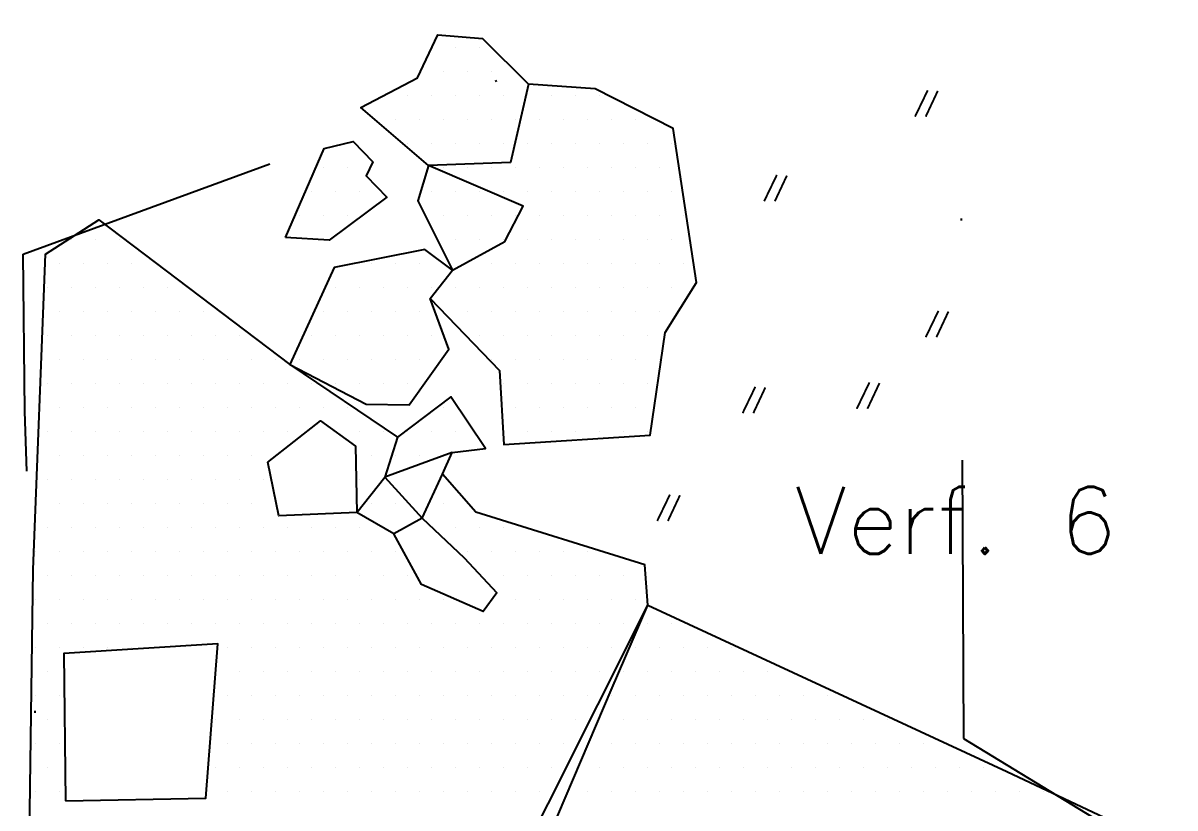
# Model space of a CAD drawing. Header units: metres. Extents: x 374 to 625, y -2083 to -1670.
# Drawn here: x 374.3 to 434.4, y -1853.4 to -1812.5 of the extents above; entities that cross this region are included whole.
import ezdxf

# ---------------------------------------------------------------- set-up
doc = ezdxf.new("R2010")
doc.units = ezdxf.units.M
doc.header["$LTSCALE"] = 25
doc.header["$MEASUREMENT"] = 0
doc.linetypes.add('STRICHPUNKTX2', pattern=[2, 1, -0.5, 0, -0.5])
doc.layers.get('0').update_dxf_attribs({"linetype": 'CONTINUOUS'})
for name, color, linetype in [('BEFUNDSCHRAFF', 1, 'CONTINUOUS'), ('FEUER', 1, 'CONTINUOUS'), ('GRABUNGSGRENZE', 3, 'STRICHPUNKTX2'), ('STEINE', 4, 'CONTINUOUS'), ('STEINESCHRAFF', 4, 'CONTINUOUS')]:
    doc.layers.add(name, color=color, linetype=linetype)
doc.styles.get("Standard").update_dxf_attribs({"font": 'txt.shx'})

# ---------------------------------------------------------------- blocks, each defined once
blk = doc.blocks.new('HK')
at = {"layer": 'FEUER', "const_width": 0.1}
for points in [[(-0.662, -1.372), (0, 0)], [(0.523, -0.033), (-0.105, -1.372)]]:
    blk.add_lwpolyline(points, dxfattribs=at)
blk = doc.blocks.new('*X6')
at = {"color": 0}
for p, q in [((396.875, -1813.75), (396.875, -1813.75)), ((398.125, -1813.75), (398.125, -1813.75)), ((396.25, -1815), (396.25, -1815)), ((397.5, -1815), (397.5, -1815)), ((398.75, -1815), (398.75, -1815)), ((400, -1815), (400, -1815)), ((394.375, -1816.25), (394.375, -1816.25)), ((395.625, -1816.25), (395.625, -1816.25)), ((396.875, -1816.25), (396.875, -1816.25)), ((398.125, -1816.25), (398.125, -1816.25)), ((399.375, -1816.25), (399.375, -1816.25)), ((400.625, -1816.25), (400.625, -1816.25)), ((401.875, -1816.25), (401.875, -1816.25)), ((403.125, -1816.25), (403.125, -1816.25)), ((404.375, -1816.25), (404.375, -1816.25)), ((393.75, -1817.5), (393.75, -1817.5)), ((395, -1817.5), (395, -1817.5)), ((396.25, -1817.5), (396.25, -1817.5)), ((397.5, -1817.5), (397.5, -1817.5)), ((398.75, -1817.5), (398.75, -1817.5)), ((400, -1817.5), (400, -1817.5)), ((401.25, -1817.5), (401.25, -1817.5)), ((402.5, -1817.5), (402.5, -1817.5)), ((403.75, -1817.5), (403.75, -1817.5)), ((405, -1817.5), (405, -1817.5)), ((406.25, -1817.5), (406.25, -1817.5)), ((394.375, -1818.75), (394.375, -1818.75)), ((395.625, -1818.75), (395.625, -1818.75)), ((396.875, -1818.75), (396.875, -1818.75)), ((398.125, -1818.75), (398.125, -1818.75)), ((399.375, -1818.75), (399.375, -1818.75)), ((400.625, -1818.75), (400.625, -1818.75)), ((401.875, -1818.75), (401.875, -1818.75)), ((403.125, -1818.75), (403.125, -1818.75)), ((404.375, -1818.75), (404.375, -1818.75)), ((405.625, -1818.75), (405.625, -1818.75)), ((406.875, -1818.75), (406.875, -1818.75)), ((408.125, -1818.75), (408.125, -1818.75)), ((390, -1820), (390, -1820)), ((391.25, -1820), (391.25, -1820)), ((396.25, -1820), (396.25, -1820)), ((397.5, -1820), (397.5, -1820)), ((398.75, -1820), (398.75, -1820)), ((400, -1820), (400, -1820)), ((401.25, -1820), (401.25, -1820)), ((402.5, -1820), (402.5, -1820)), ((403.75, -1820), (403.75, -1820)), ((405, -1820), (405, -1820)), ((406.25, -1820), (406.25, -1820)), ((407.5, -1820), (407.5, -1820)), ((389.375, -1821.25), (389.375, -1821.25)), ((390.625, -1821.25), (390.625, -1821.25)), ((391.875, -1821.25), (391.875, -1821.25)), ((395.625, -1821.25), (395.625, -1821.25)), ((396.875, -1821.25), (396.875, -1821.25)), ((398.125, -1821.25), (398.125, -1821.25)), ((399.375, -1821.25), (399.375, -1821.25)), ((400.625, -1821.25), (400.625, -1821.25)), ((401.875, -1821.25), (401.875, -1821.25)), ((403.125, -1821.25), (403.125, -1821.25)), ((404.375, -1821.25), (404.375, -1821.25)), ((405.625, -1821.25), (405.625, -1821.25)), ((406.875, -1821.25), (406.875, -1821.25)), ((408.125, -1821.25), (408.125, -1821.25)), ((388.75, -1822.5), (388.75, -1822.5)), ((390, -1822.5), (390, -1822.5)), ((391.25, -1822.5), (391.25, -1822.5)), ((396.25, -1822.5), (396.25, -1822.5)), ((397.5, -1822.5), (397.5, -1822.5)), ((398.75, -1822.5), (398.75, -1822.5)), ((400, -1822.5), (400, -1822.5)), ((401.25, -1822.5), (401.25, -1822.5)), ((402.5, -1822.5), (402.5, -1822.5)), ((403.75, -1822.5), (403.75, -1822.5)), ((405, -1822.5), (405, -1822.5)), ((406.25, -1822.5), (406.25, -1822.5)), ((407.5, -1822.5), (407.5, -1822.5)), ((408.75, -1822.5), (408.75, -1822.5)), ((376.875, -1823.75), (376.875, -1823.75)), ((378.125, -1823.75), (378.125, -1823.75)), ((379.375, -1823.75), (379.375, -1823.75)), ((396.875, -1823.75), (396.875, -1823.75)), ((398.125, -1823.75), (398.125, -1823.75)), ((399.375, -1823.75), (399.375, -1823.75)), ((400.625, -1823.75), (400.625, -1823.75)), ((401.875, -1823.75), (401.875, -1823.75)), ((403.125, -1823.75), (403.125, -1823.75)), ((404.375, -1823.75), (404.375, -1823.75)), ((405.625, -1823.75), (405.625, -1823.75)), ((406.875, -1823.75), (406.875, -1823.75)), ((408.125, -1823.75), (408.125, -1823.75)), ((376.25, -1825), (376.25, -1825)), ((377.5, -1825), (377.5, -1825)), ((378.75, -1825), (378.75, -1825)), ((380, -1825), (380, -1825)), ((381.25, -1825), (381.25, -1825)), ((392.5, -1825), (392.5, -1825)), ((393.75, -1825), (393.75, -1825)), ((395, -1825), (395, -1825)), ((397.5, -1825), (397.5, -1825)), ((398.75, -1825), (398.75, -1825)), ((400, -1825), (400, -1825)), ((401.25, -1825), (401.25, -1825)), ((402.5, -1825), (402.5, -1825)), ((403.75, -1825), (403.75, -1825)), ((405, -1825), (405, -1825)), ((406.25, -1825), (406.25, -1825)), ((407.5, -1825), (407.5, -1825)), ((408.75, -1825), (408.75, -1825)), ((375.625, -1826.25), (375.625, -1826.25)), ((376.875, -1826.25), (376.875, -1826.25)), ((378.125, -1826.25), (378.125, -1826.25)), ((379.375, -1826.25), (379.375, -1826.25)), ((380.625, -1826.25), (380.625, -1826.25)), ((381.875, -1826.25), (381.875, -1826.25)), ((390.625, -1826.25), (390.625, -1826.25)), ((391.875, -1826.25), (391.875, -1826.25)), ((393.125, -1826.25), (393.125, -1826.25)), ((394.375, -1826.25), (394.375, -1826.25)), ((395.625, -1826.25), (395.625, -1826.25)), ((396.875, -1826.25), (396.875, -1826.25)), ((398.125, -1826.25), (398.125, -1826.25)), ((399.375, -1826.25), (399.375, -1826.25)), ((400.625, -1826.25), (400.625, -1826.25)), ((401.875, -1826.25), (401.875, -1826.25)), ((403.125, -1826.25), (403.125, -1826.25)), ((404.375, -1826.25), (404.375, -1826.25)), ((405.625, -1826.25), (405.625, -1826.25)), ((406.875, -1826.25), (406.875, -1826.25)), ((408.125, -1826.25), (408.125, -1826.25)), ((376.25, -1827.5), (376.25, -1827.5)), ((377.5, -1827.5), (377.5, -1827.5)), ((378.75, -1827.5), (378.75, -1827.5)), ((380, -1827.5), (380, -1827.5)), ((381.25, -1827.5), (381.25, -1827.5)), ((382.5, -1827.5), (382.5, -1827.5)), ((383.75, -1827.5), (383.75, -1827.5)), ((390, -1827.5), (390, -1827.5)), ((391.25, -1827.5), (391.25, -1827.5)), ((392.5, -1827.5), (392.5, -1827.5)), ((393.75, -1827.5), (393.75, -1827.5)), ((395, -1827.5), (395, -1827.5)), ((396.25, -1827.5), (396.25, -1827.5)), ((397.5, -1827.5), (397.5, -1827.5)), ((398.75, -1827.5), (398.75, -1827.5)), ((400, -1827.5), (400, -1827.5)), ((401.25, -1827.5), (401.25, -1827.5)), ((402.5, -1827.5), (402.5, -1827.5)), ((403.75, -1827.5), (403.75, -1827.5)), ((405, -1827.5), (405, -1827.5)), ((406.25, -1827.5), (406.25, -1827.5)), ((407.5, -1827.5), (407.5, -1827.5)), ((375.625, -1828.75), (375.625, -1828.75)), ((376.875, -1828.75), (376.875, -1828.75)), ((378.125, -1828.75), (378.125, -1828.75)), ((379.375, -1828.75), (379.375, -1828.75)), ((380.625, -1828.75), (380.625, -1828.75)), ((381.875, -1828.75), (381.875, -1828.75)), ((383.125, -1828.75), (383.125, -1828.75)), ((384.375, -1828.75), (384.375, -1828.75)), ((385.625, -1828.75), (385.625, -1828.75)), ((389.375, -1828.75), (389.375, -1828.75)), ((390.625, -1828.75), (390.625, -1828.75)), ((391.875, -1828.75), (391.875, -1828.75)), ((393.125, -1828.75), (393.125, -1828.75)), ((394.375, -1828.75), (394.375, -1828.75)), ((395.625, -1828.75), (395.625, -1828.75)), ((398.125, -1828.75), (398.125, -1828.75)), ((399.375, -1828.75), (399.375, -1828.75)), ((400.625, -1828.75), (400.625, -1828.75)), ((401.875, -1828.75), (401.875, -1828.75)), ((403.125, -1828.75), (403.125, -1828.75)), ((404.375, -1828.75), (404.375, -1828.75)), ((405.625, -1828.75), (405.625, -1828.75)), ((406.875, -1828.75), (406.875, -1828.75)), ((376.25, -1830), (376.25, -1830)), ((377.5, -1830), (377.5, -1830)), ((378.75, -1830), (378.75, -1830)), ((380, -1830), (380, -1830)), ((381.25, -1830), (381.25, -1830)), ((382.5, -1830), (382.5, -1830)), ((383.75, -1830), (383.75, -1830)), ((385, -1830), (385, -1830)), ((386.25, -1830), (386.25, -1830)), ((387.5, -1830), (387.5, -1830)), ((388.75, -1830), (388.75, -1830)), ((390, -1830), (390, -1830)), ((391.25, -1830), (391.25, -1830)), ((392.5, -1830), (392.5, -1830)), ((393.75, -1830), (393.75, -1830)), ((395, -1830), (395, -1830)), ((398.75, -1830), (398.75, -1830)), ((400, -1830), (400, -1830)), ((401.25, -1830), (401.25, -1830)), ((402.5, -1830), (402.5, -1830)), ((403.75, -1830), (403.75, -1830)), ((405, -1830), (405, -1830)), ((406.25, -1830), (406.25, -1830)), ((407.5, -1830), (407.5, -1830)), ((375.625, -1831.25), (375.625, -1831.25)), ((376.875, -1831.25), (376.875, -1831.25)), ((378.125, -1831.25), (378.125, -1831.25)), ((379.375, -1831.25), (379.375, -1831.25)), ((380.625, -1831.25), (380.625, -1831.25)), ((381.875, -1831.25), (381.875, -1831.25)), ((383.125, -1831.25), (383.125, -1831.25)), ((384.375, -1831.25), (384.375, -1831.25)), ((385.625, -1831.25), (385.625, -1831.25)), ((386.875, -1831.25), (386.875, -1831.25)), ((388.125, -1831.25), (388.125, -1831.25)), ((389.375, -1831.25), (389.375, -1831.25)), ((390.625, -1831.25), (390.625, -1831.25)), ((391.875, -1831.25), (391.875, -1831.25)), ((393.125, -1831.25), (393.125, -1831.25)), ((394.375, -1831.25), (394.375, -1831.25)), ((399.375, -1831.25), (399.375, -1831.25)), ((400.625, -1831.25), (400.625, -1831.25)), ((401.875, -1831.25), (401.875, -1831.25)), ((403.125, -1831.25), (403.125, -1831.25)), ((404.375, -1831.25), (404.375, -1831.25)), ((405.625, -1831.25), (405.625, -1831.25)), ((406.875, -1831.25), (406.875, -1831.25)), ((376.25, -1832.5), (376.25, -1832.5)), ((377.5, -1832.5), (377.5, -1832.5)), ((378.75, -1832.5), (378.75, -1832.5)), ((380, -1832.5), (380, -1832.5)), ((381.25, -1832.5), (381.25, -1832.5)), ((382.5, -1832.5), (382.5, -1832.5)), ((383.75, -1832.5), (383.75, -1832.5)), ((385, -1832.5), (385, -1832.5)), ((386.25, -1832.5), (386.25, -1832.5)), ((387.5, -1832.5), (387.5, -1832.5)), ((388.75, -1832.5), (388.75, -1832.5)), ((390, -1832.5), (390, -1832.5)), ((391.25, -1832.5), (391.25, -1832.5)), ((396.25, -1832.5), (396.25, -1832.5)), ((400, -1832.5), (400, -1832.5)), ((401.25, -1832.5), (401.25, -1832.5)), ((402.5, -1832.5), (402.5, -1832.5)), ((403.75, -1832.5), (403.75, -1832.5)), ((405, -1832.5), (405, -1832.5)), ((406.25, -1832.5), (406.25, -1832.5)), ((375.625, -1833.75), (375.625, -1833.75)), ((376.875, -1833.75), (376.875, -1833.75)), ((378.125, -1833.75), (378.125, -1833.75)), ((379.375, -1833.75), (379.375, -1833.75)), ((380.625, -1833.75), (380.625, -1833.75)), ((381.875, -1833.75), (381.875, -1833.75)), ((383.125, -1833.75), (383.125, -1833.75)), ((384.375, -1833.75), (384.375, -1833.75)), ((385.625, -1833.75), (385.625, -1833.75)), ((386.875, -1833.75), (386.875, -1833.75)), ((388.125, -1833.75), (388.125, -1833.75)), ((390.625, -1833.75), (390.625, -1833.75)), ((391.875, -1833.75), (391.875, -1833.75)), ((393.125, -1833.75), (393.125, -1833.75)), ((394.375, -1833.75), (394.375, -1833.75)), ((395.625, -1833.75), (395.625, -1833.75)), ((396.875, -1833.75), (396.875, -1833.75)), ((399.375, -1833.75), (399.375, -1833.75)), ((400.625, -1833.75), (400.625, -1833.75)), ((401.875, -1833.75), (401.875, -1833.75)), ((403.125, -1833.75), (403.125, -1833.75)), ((404.375, -1833.75), (404.375, -1833.75)), ((405.625, -1833.75), (405.625, -1833.75)), ((406.875, -1833.75), (406.875, -1833.75)), ((376.25, -1835), (376.25, -1835)), ((377.5, -1835), (377.5, -1835)), ((378.75, -1835), (378.75, -1835)), ((380, -1835), (380, -1835)), ((381.25, -1835), (381.25, -1835)), ((382.5, -1835), (382.5, -1835)), ((383.75, -1835), (383.75, -1835)), ((385, -1835), (385, -1835)), ((386.25, -1835), (386.25, -1835)), ((387.5, -1835), (387.5, -1835)), ((392.5, -1835), (392.5, -1835)), ((393.75, -1835), (393.75, -1835)), ((395, -1835), (395, -1835)), ((396.25, -1835), (396.25, -1835)), ((375.625, -1836.25), (375.625, -1836.25)), ((376.875, -1836.25), (376.875, -1836.25)), ((378.125, -1836.25), (378.125, -1836.25)), ((379.375, -1836.25), (379.375, -1836.25)), ((380.625, -1836.25), (380.625, -1836.25)), ((381.875, -1836.25), (381.875, -1836.25)), ((383.125, -1836.25), (383.125, -1836.25)), ((384.375, -1836.25), (384.375, -1836.25)), ((385.625, -1836.25), (385.625, -1836.25)), ((386.875, -1836.25), (386.875, -1836.25)), ((391.875, -1836.25), (391.875, -1836.25)), ((393.125, -1836.25), (393.125, -1836.25)), ((375, -1837.5), (375, -1837.5)), ((376.25, -1837.5), (376.25, -1837.5)), ((377.5, -1837.5), (377.5, -1837.5)), ((378.75, -1837.5), (378.75, -1837.5)), ((380, -1837.5), (380, -1837.5)), ((381.25, -1837.5), (381.25, -1837.5)), ((382.5, -1837.5), (382.5, -1837.5)), ((383.75, -1837.5), (383.75, -1837.5)), ((385, -1837.5), (385, -1837.5)), ((386.25, -1837.5), (386.25, -1837.5)), ((387.5, -1837.5), (387.5, -1837.5)), ((392.5, -1837.5), (392.5, -1837.5)), ((393.75, -1837.5), (393.75, -1837.5)), ((396.25, -1837.5), (396.25, -1837.5)), ((397.5, -1837.5), (397.5, -1837.5)), ((375.625, -1838.75), (375.625, -1838.75)), ((376.875, -1838.75), (376.875, -1838.75)), ((378.125, -1838.75), (378.125, -1838.75)), ((379.375, -1838.75), (379.375, -1838.75)), ((380.625, -1838.75), (380.625, -1838.75)), ((381.875, -1838.75), (381.875, -1838.75)), ((383.125, -1838.75), (383.125, -1838.75)), ((384.375, -1838.75), (384.375, -1838.75)), ((385.625, -1838.75), (385.625, -1838.75)), ((386.875, -1838.75), (386.875, -1838.75)), ((388.125, -1838.75), (388.125, -1838.75)), ((389.375, -1838.75), (389.375, -1838.75)), ((390.625, -1838.75), (390.625, -1838.75)), ((391.875, -1838.75), (391.875, -1838.75)), ((393.125, -1838.75), (393.125, -1838.75)), ((396.875, -1838.75), (396.875, -1838.75)), ((398.125, -1838.75), (398.125, -1838.75)), ((399.375, -1838.75), (399.375, -1838.75)), ((375, -1840), (375, -1840)), ((376.25, -1840), (376.25, -1840)), ((377.5, -1840), (377.5, -1840)), ((378.75, -1840), (378.75, -1840)), ((380, -1840), (380, -1840)), ((381.25, -1840), (381.25, -1840)), ((382.5, -1840), (382.5, -1840)), ((383.75, -1840), (383.75, -1840)), ((385, -1840), (385, -1840)), ((386.25, -1840), (386.25, -1840)), ((387.5, -1840), (387.5, -1840)), ((388.75, -1840), (388.75, -1840)), ((390, -1840), (390, -1840)), ((391.25, -1840), (391.25, -1840)), ((392.5, -1840), (392.5, -1840)), ((393.75, -1840), (393.75, -1840)), ((397.5, -1840), (397.5, -1840)), ((398.75, -1840), (398.75, -1840)), ((400, -1840), (400, -1840)), ((401.25, -1840), (401.25, -1840)), ((402.5, -1840), (402.5, -1840)), ((403.75, -1840), (403.75, -1840)), ((375.625, -1841.25), (375.625, -1841.25)), ((376.875, -1841.25), (376.875, -1841.25)), ((378.125, -1841.25), (378.125, -1841.25)), ((379.375, -1841.25), (379.375, -1841.25)), ((380.625, -1841.25), (380.625, -1841.25)), ((381.875, -1841.25), (381.875, -1841.25)), ((383.125, -1841.25), (383.125, -1841.25)), ((384.375, -1841.25), (384.375, -1841.25)), ((385.625, -1841.25), (385.625, -1841.25)), ((386.875, -1841.25), (386.875, -1841.25)), ((388.125, -1841.25), (388.125, -1841.25)), ((389.375, -1841.25), (389.375, -1841.25)), ((390.625, -1841.25), (390.625, -1841.25)), ((391.875, -1841.25), (391.875, -1841.25)), ((393.125, -1841.25), (393.125, -1841.25)), ((394.375, -1841.25), (394.375, -1841.25)), ((399.375, -1841.25), (399.375, -1841.25)), ((400.625, -1841.25), (400.625, -1841.25)), ((401.875, -1841.25), (401.875, -1841.25)), ((403.125, -1841.25), (403.125, -1841.25)), ((404.375, -1841.25), (404.375, -1841.25)), ((405.625, -1841.25), (405.625, -1841.25)), ((375, -1842.5), (375, -1842.5)), ((376.25, -1842.5), (376.25, -1842.5)), ((377.5, -1842.5), (377.5, -1842.5)), ((378.75, -1842.5), (378.75, -1842.5)), ((380, -1842.5), (380, -1842.5)), ((381.25, -1842.5), (381.25, -1842.5)), ((382.5, -1842.5), (382.5, -1842.5)), ((383.75, -1842.5), (383.75, -1842.5)), ((385, -1842.5), (385, -1842.5)), ((386.25, -1842.5), (386.25, -1842.5)), ((387.5, -1842.5), (387.5, -1842.5)), ((388.75, -1842.5), (388.75, -1842.5)), ((390, -1842.5), (390, -1842.5)), ((391.25, -1842.5), (391.25, -1842.5)), ((392.5, -1842.5), (392.5, -1842.5)), ((393.75, -1842.5), (393.75, -1842.5)), ((395, -1842.5), (395, -1842.5)), ((396.25, -1842.5), (396.25, -1842.5)), ((400, -1842.5), (400, -1842.5)), ((401.25, -1842.5), (401.25, -1842.5)), ((402.5, -1842.5), (402.5, -1842.5)), ((403.75, -1842.5), (403.75, -1842.5)), ((405, -1842.5), (405, -1842.5)), ((406.25, -1842.5), (406.25, -1842.5)), ((375.625, -1843.75), (375.625, -1843.75)), ((376.875, -1843.75), (376.875, -1843.75)), ((378.125, -1843.75), (378.125, -1843.75)), ((379.375, -1843.75), (379.375, -1843.75)), ((380.625, -1843.75), (380.625, -1843.75)), ((381.875, -1843.75), (381.875, -1843.75)), ((383.125, -1843.75), (383.125, -1843.75)), ((384.375, -1843.75), (384.375, -1843.75)), ((385.625, -1843.75), (385.625, -1843.75)), ((386.875, -1843.75), (386.875, -1843.75)), ((388.125, -1843.75), (388.125, -1843.75)), ((389.375, -1843.75), (389.375, -1843.75)), ((390.625, -1843.75), (390.625, -1843.75)), ((391.875, -1843.75), (391.875, -1843.75)), ((393.125, -1843.75), (393.125, -1843.75)), ((394.375, -1843.75), (394.375, -1843.75)), ((395.625, -1843.75), (395.625, -1843.75)), ((396.875, -1843.75), (396.875, -1843.75)), ((398.125, -1843.75), (398.125, -1843.75)), ((399.375, -1843.75), (399.375, -1843.75)), ((400.625, -1843.75), (400.625, -1843.75)), ((401.875, -1843.75), (401.875, -1843.75)), ((403.125, -1843.75), (403.125, -1843.75)), ((404.375, -1843.75), (404.375, -1843.75)), ((405.625, -1843.75), (405.625, -1843.75)), ((406.875, -1843.75), (406.875, -1843.75)), ((408.125, -1843.75), (408.125, -1843.75)), ((375, -1845), (375, -1845)), ((376.25, -1845), (376.25, -1845)), ((377.5, -1845), (377.5, -1845)), ((378.75, -1845), (378.75, -1845)), ((380, -1845), (380, -1845)), ((381.25, -1845), (381.25, -1845)), ((385, -1845), (385, -1845)), ((386.25, -1845), (386.25, -1845)), ((387.5, -1845), (387.5, -1845)), ((388.75, -1845), (388.75, -1845)), ((390, -1845), (390, -1845)), ((391.25, -1845), (391.25, -1845)), ((392.5, -1845), (392.5, -1845)), ((393.75, -1845), (393.75, -1845)), ((395, -1845), (395, -1845)), ((396.25, -1845), (396.25, -1845)), ((397.5, -1845), (397.5, -1845)), ((398.75, -1845), (398.75, -1845)), ((400, -1845), (400, -1845)), ((401.25, -1845), (401.25, -1845)), ((402.5, -1845), (402.5, -1845)), ((403.75, -1845), (403.75, -1845)), ((405, -1845), (405, -1845)), ((406.25, -1845), (406.25, -1845)), ((407.5, -1845), (407.5, -1845)), ((408.75, -1845), (408.75, -1845)), ((410, -1845), (410, -1845)), ((411.25, -1845), (411.25, -1845)), ((375.625, -1846.25), (375.625, -1846.25)), ((384.375, -1846.25), (384.375, -1846.25)), ((385.625, -1846.25), (385.625, -1846.25)), ((386.875, -1846.25), (386.875, -1846.25)), ((388.125, -1846.25), (388.125, -1846.25)), ((389.375, -1846.25), (389.375, -1846.25)), ((390.625, -1846.25), (390.625, -1846.25)), ((391.875, -1846.25), (391.875, -1846.25)), ((393.125, -1846.25), (393.125, -1846.25)), ((394.375, -1846.25), (394.375, -1846.25)), ((395.625, -1846.25), (395.625, -1846.25)), ((396.875, -1846.25), (396.875, -1846.25)), ((398.125, -1846.25), (398.125, -1846.25)), ((399.375, -1846.25), (399.375, -1846.25)), ((400.625, -1846.25), (400.625, -1846.25)), ((401.875, -1846.25), (401.875, -1846.25)), ((403.125, -1846.25), (403.125, -1846.25)), ((404.375, -1846.25), (404.375, -1846.25)), ((405.625, -1846.25), (405.625, -1846.25)), ((406.875, -1846.25), (406.875, -1846.25)), ((408.125, -1846.25), (408.125, -1846.25)), ((409.375, -1846.25), (409.375, -1846.25)), ((410.625, -1846.25), (410.625, -1846.25)), ((411.875, -1846.25), (411.875, -1846.25)), ((413.125, -1846.25), (413.125, -1846.25)), ((375, -1847.5), (375, -1847.5)), ((376.25, -1847.5), (376.25, -1847.5)), ((385, -1847.5), (385, -1847.5)), ((386.25, -1847.5), (386.25, -1847.5)), ((387.5, -1847.5), (387.5, -1847.5)), ((388.75, -1847.5), (388.75, -1847.5)), ((390, -1847.5), (390, -1847.5)), ((391.25, -1847.5), (391.25, -1847.5)), ((392.5, -1847.5), (392.5, -1847.5)), ((393.75, -1847.5), (393.75, -1847.5)), ((395, -1847.5), (395, -1847.5)), ((396.25, -1847.5), (396.25, -1847.5)), ((397.5, -1847.5), (397.5, -1847.5)), ((398.75, -1847.5), (398.75, -1847.5)), ((400, -1847.5), (400, -1847.5)), ((401.25, -1847.5), (401.25, -1847.5)), ((402.5, -1847.5), (402.5, -1847.5)), ((403.75, -1847.5), (403.75, -1847.5)), ((405, -1847.5), (405, -1847.5)), ((406.25, -1847.5), (406.25, -1847.5)), ((407.5, -1847.5), (407.5, -1847.5)), ((408.75, -1847.5), (408.75, -1847.5)), ((410, -1847.5), (410, -1847.5)), ((411.25, -1847.5), (411.25, -1847.5)), ((412.5, -1847.5), (412.5, -1847.5)), ((413.75, -1847.5), (413.75, -1847.5)), ((415, -1847.5), (415, -1847.5)), ((416.25, -1847.5), (416.25, -1847.5)), ((375.625, -1848.75), (375.625, -1848.75)), ((384.375, -1848.75), (384.375, -1848.75)), ((385.625, -1848.75), (385.625, -1848.75)), ((386.875, -1848.75), (386.875, -1848.75)), ((388.125, -1848.75), (388.125, -1848.75)), ((389.375, -1848.75), (389.375, -1848.75)), ((390.625, -1848.75), (390.625, -1848.75)), ((391.875, -1848.75), (391.875, -1848.75)), ((393.125, -1848.75), (393.125, -1848.75)), ((394.375, -1848.75), (394.375, -1848.75)), ((395.625, -1848.75), (395.625, -1848.75)), ((396.875, -1848.75), (396.875, -1848.75)), ((398.125, -1848.75), (398.125, -1848.75)), ((399.375, -1848.75), (399.375, -1848.75)), ((400.625, -1848.75), (400.625, -1848.75)), ((401.875, -1848.75), (401.875, -1848.75)), ((403.125, -1848.75), (403.125, -1848.75)), ((404.375, -1848.75), (404.375, -1848.75)), ((405.625, -1848.75), (405.625, -1848.75)), ((406.875, -1848.75), (406.875, -1848.75)), ((408.125, -1848.75), (408.125, -1848.75)), ((409.375, -1848.75), (409.375, -1848.75)), ((410.625, -1848.75), (410.625, -1848.75)), ((411.875, -1848.75), (411.875, -1848.75)), ((413.125, -1848.75), (413.125, -1848.75)), ((414.375, -1848.75), (414.375, -1848.75)), ((415.625, -1848.75), (415.625, -1848.75)), ((416.875, -1848.75), (416.875, -1848.75)), ((418.125, -1848.75), (418.125, -1848.75)), ((419.375, -1848.75), (419.375, -1848.75)), ((375, -1850), (375, -1850)), ((376.25, -1850), (376.25, -1850)), ((385, -1850), (385, -1850)), ((386.25, -1850), (386.25, -1850)), ((387.5, -1850), (387.5, -1850)), ((388.75, -1850), (388.75, -1850)), ((390, -1850), (390, -1850)), ((391.25, -1850), (391.25, -1850)), ((392.5, -1850), (392.5, -1850)), ((393.75, -1850), (393.75, -1850)), ((395, -1850), (395, -1850)), ((396.25, -1850), (396.25, -1850)), ((397.5, -1850), (397.5, -1850)), ((398.75, -1850), (398.75, -1850)), ((400, -1850), (400, -1850)), ((401.25, -1850), (401.25, -1850)), ((402.5, -1850), (402.5, -1850)), ((405, -1850), (405, -1850)), ((406.25, -1850), (406.25, -1850)), ((407.5, -1850), (407.5, -1850)), ((408.75, -1850), (408.75, -1850)), ((410, -1850), (410, -1850)), ((411.25, -1850), (411.25, -1850)), ((412.5, -1850), (412.5, -1850)), ((413.75, -1850), (413.75, -1850)), ((415, -1850), (415, -1850)), ((416.25, -1850), (416.25, -1850)), ((417.5, -1850), (417.5, -1850)), ((418.75, -1850), (418.75, -1850)), ((420, -1850), (420, -1850)), ((421.25, -1850), (421.25, -1850)), ((375.625, -1851.25), (375.625, -1851.25)), ((384.375, -1851.25), (384.375, -1851.25)), ((385.625, -1851.25), (385.625, -1851.25)), ((386.875, -1851.25), (386.875, -1851.25)), ((388.125, -1851.25), (388.125, -1851.25)), ((389.375, -1851.25), (389.375, -1851.25)), ((390.625, -1851.25), (390.625, -1851.25)), ((391.875, -1851.25), (391.875, -1851.25)), ((393.125, -1851.25), (393.125, -1851.25)), ((394.375, -1851.25), (394.375, -1851.25)), ((395.625, -1851.25), (395.625, -1851.25)), ((396.875, -1851.25), (396.875, -1851.25)), ((398.125, -1851.25), (398.125, -1851.25)), ((399.375, -1851.25), (399.375, -1851.25)), ((400.625, -1851.25), (400.625, -1851.25)), ((401.875, -1851.25), (401.875, -1851.25)), ((404.375, -1851.25), (404.375, -1851.25)), ((405.625, -1851.25), (405.625, -1851.25)), ((406.875, -1851.25), (406.875, -1851.25)), ((408.125, -1851.25), (408.125, -1851.25)), ((409.375, -1851.25), (409.375, -1851.25)), ((410.625, -1851.25), (410.625, -1851.25)), ((411.875, -1851.25), (411.875, -1851.25)), ((413.125, -1851.25), (413.125, -1851.25)), ((414.375, -1851.25), (414.375, -1851.25)), ((415.625, -1851.25), (415.625, -1851.25)), ((416.875, -1851.25), (416.875, -1851.25)), ((418.125, -1851.25), (418.125, -1851.25)), ((419.375, -1851.25), (419.375, -1851.25)), ((420.625, -1851.25), (420.625, -1851.25)), ((421.875, -1851.25), (421.875, -1851.25)), ((423.125, -1851.25), (423.125, -1851.25)), ((424.375, -1851.25), (424.375, -1851.25)), ((375, -1852.5), (375, -1852.5)), ((376.25, -1852.5), (376.25, -1852.5)), ((385, -1852.5), (385, -1852.5)), ((386.25, -1852.5), (386.25, -1852.5)), ((387.5, -1852.5), (387.5, -1852.5)), ((388.75, -1852.5), (388.75, -1852.5)), ((390, -1852.5), (390, -1852.5)), ((391.25, -1852.5), (391.25, -1852.5)), ((392.5, -1852.5), (392.5, -1852.5)), ((393.75, -1852.5), (393.75, -1852.5)), ((395, -1852.5), (395, -1852.5)), ((396.25, -1852.5), (396.25, -1852.5)), ((397.5, -1852.5), (397.5, -1852.5)), ((398.75, -1852.5), (398.75, -1852.5)), ((400, -1852.5), (400, -1852.5)), ((401.25, -1852.5), (401.25, -1852.5)), ((403.75, -1852.5), (403.75, -1852.5)), ((405, -1852.5), (405, -1852.5)), ((406.25, -1852.5), (406.25, -1852.5)), ((407.5, -1852.5), (407.5, -1852.5)), ((408.75, -1852.5), (408.75, -1852.5)), ((410, -1852.5), (410, -1852.5)), ((411.25, -1852.5), (411.25, -1852.5)), ((412.5, -1852.5), (412.5, -1852.5)), ((413.75, -1852.5), (413.75, -1852.5)), ((415, -1852.5), (415, -1852.5)), ((416.25, -1852.5), (416.25, -1852.5)), ((417.5, -1852.5), (417.5, -1852.5)), ((418.75, -1852.5), (418.75, -1852.5)), ((420, -1852.5), (420, -1852.5)), ((421.25, -1852.5), (421.25, -1852.5)), ((422.5, -1852.5), (422.5, -1852.5)), ((423.75, -1852.5), (423.75, -1852.5)), ((425, -1852.5), (425, -1852.5)), ((426.25, -1852.5), (426.25, -1852.5)), ((427.5, -1852.5), (427.5, -1852.5))]:
    blk.add_line(p, q, dxfattribs=at)

msp = doc.modelspace()

# ---------------------------------------------------------------- linework, layer by layer
at = {"layer": 'GRABUNGSGRENZE', "flags": 128}
msp.add_lwpolyline([(624.774, -2082.628), (388.853, -1974.854), (387.041, -1955.384), (389.225, -1930.71), (388.932, -1909.708), (387.247, -1896.289), (378.515, -1876.086), (375.341, -1859.063), (374.415, -1832.723), (374.329, -1824.536), (399.311, -1815.377), (401.129, -1800.418), (382.077, -1781.021), (384.305, -1766.823), (384.381, -1737.021), (394.131, -1733.573), (394.041, -1724.521), (387.273, -1723.583), (391.265, -1669.659), (422.493, -1670.34), (423.36, -1849.755), (496.935, -1894.601), (535.883, -1928.559), (625.45, -1954.927)], dxfattribs=at)
at = {"layer": 'STEINE'}
for points in [[(395.546, -1826.836), (399.172, -1830.584), (399.392, -1834.448), (407.018, -1833.957), (407.809, -1828.614), (409.426, -1826.014), (408.222, -1817.984), (404.144, -1815.916), (400.685, -1815.676), (399.736, -1819.749), (395.465, -1819.92), (391.943, -1816.883), (394.886, -1815.345), (395.945, -1813.103), (398.285, -1813.296), (400.685, -1815.676)], [(388.005, -1823.664), (390.02, -1819.027), (391.544, -1818.665), (392.566, -1819.729), (392.213, -1820.442), (393.285, -1821.556), (390.294, -1823.807), (388.005, -1823.664)], [(395.465, -1819.92), (394.914, -1821.753), (396.709, -1825.356), (399.449, -1823.869), (400.407, -1822.035), (395.465, -1819.92)], [(377.982, -1870.29), (374.466, -1868.576), (374.857, -1840.96), (375.499, -1824.531), (378.288, -1822.739), (388.237, -1830.274), (393.847, -1834.064)], [(388.237, -1830.274), (392.213, -1832.342), (394.45, -1832.384), (396.523, -1829.476), (395.546, -1826.836), (396.709, -1825.356), (395.28, -1824.294), (390.555, -1825.23), (388.237, -1830.274)], [(396.699, -1834.866), (398.427, -1834.655), (396.635, -1831.967), (393.847, -1834.064), (393.195, -1836.152)], [(387.089, -1835.365), (389.826, -1833.217), (391.662, -1834.531), (391.728, -1837.989), (387.66, -1838.159), (387.089, -1835.365)], [(395.137, -1838.28), (396.195, -1835.987), (396.699, -1834.866), (393.195, -1836.152)], [(385.117, -1873.922), (390.831, -1877.966), (392.896, -1873.431), (393.893, -1868.697), (406.904, -1842.807), (406.742, -1840.722), (397.932, -1837.963), (396.195, -1835.987)], [(391.728, -1837.989), (393.195, -1836.152), (395.137, -1838.28), (393.665, -1839.1), (391.728, -1837.989)], [(395.137, -1838.28), (397.332, -1840.356), (399.018, -1842.179), (398.31, -1843.149), (395.101, -1841.738), (393.665, -1839.1)], [(429.178, -1902.365), (415.879, -1896.37), (396.348, -1883.791), (392.676, -1881.314), (395.342, -1874.488), (395.975, -1867.925), (399.502, -1860.129), (404.99, -1847.239), (406.904, -1842.807), (425.605, -1851.474), (437.274, -1856.968), (477.301, -1869.765), (469.701, -1888.462), (457.439, -1910.89), (454.395, -1912.531), (448.997, -1910.825), (429.178, -1902.365)], [(376.535, -1853.006), (383.858, -1852.873), (384.485, -1844.835), (376.452, -1845.327), (376.535, -1853.006)]]:
    msp.add_lwpolyline(points, dxfattribs=at)

# ---------------------------------------------------------------- block references
at = {"layer": 'FEUER'}
for p in [(421.487, -1815.995), (413.623, -1820.402), (422.044, -1827.486), (412.5, -1831.442), (418.449, -1831.213), (408.049, -1837.055)]:
    msp.add_blockref('HK', p, dxfattribs=at)
at = {"layer": 'STEINESCHRAFF'}
msp.add_blockref('*X6', (0, 0), dxfattribs=at)

# ---------------------------------------------------------------- texts
at = {"layer": 'BEFUNDSCHRAFF'}
msp.add_text('Verf. 6', height=3.5, dxfattribs=at).set_placement((414.571, -1840.149))

doc.saveas('drawing.dxf')
